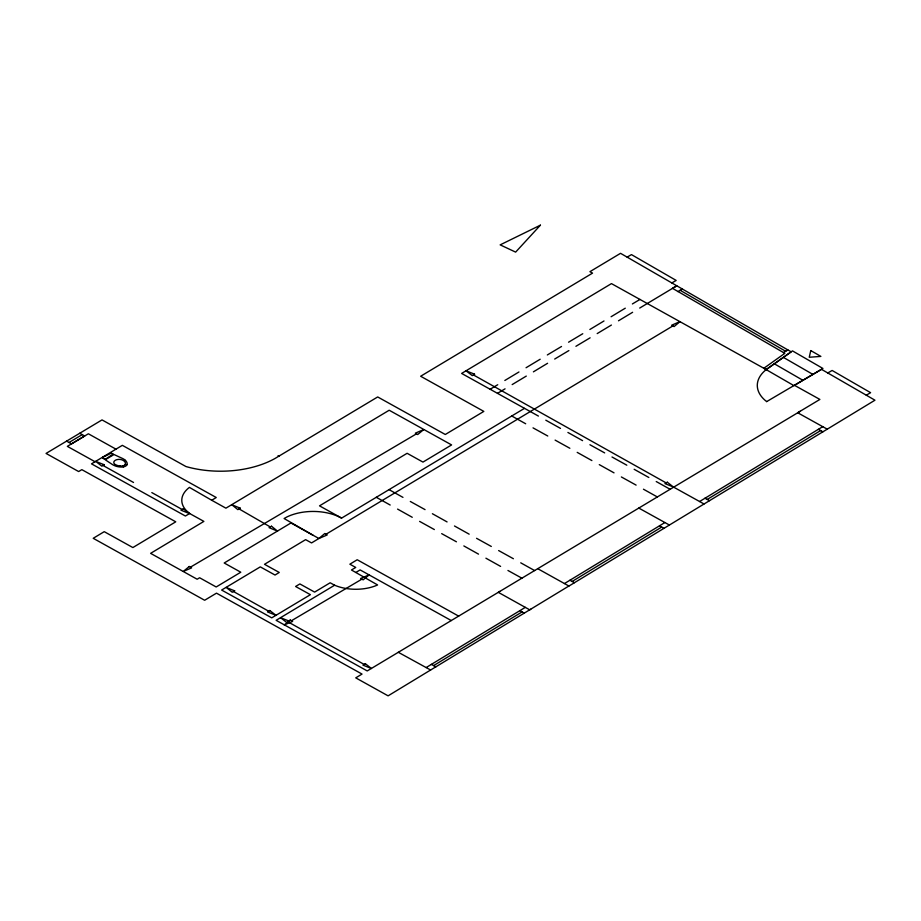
<?xml version="1.0" encoding="UTF-8"?>
<svg xmlns="http://www.w3.org/2000/svg" width="921" height="921" viewBox="0 0 921 921"><rect width="100%" height="100%" fill="white"/><g stroke="black" fill="none" stroke-linecap="round" stroke-linejoin="round"><path stroke-width="1.38" d="M102.668 457.403L102.668 458.071M499.873 591.397L498.342 592.353L529.725 609.829L530.761 609.23M189.657 513.446A36.713 21.195 0 0 1 189.427 487.393L211.715 500.264L216.251 497.513L122.343 445.338L91.501 463.85L185.409 516.025L189.634 513.515L203.886 521.39L150.607 553.348L197.163 579.24L199.604 577.755L216.182 586.976L240.784 572.217L224.194 562.996L290.944 522.978L318.908 538.486L327.22 534.951L324.779 533.535L318.908 538.486L311.563 542.93L305.622 539.648L264.511 564.308L279.259 572.459L275.034 575.038L260.298 566.875L221.627 590.05L271.741 617.853L310.4 594.678L295.595 586.481L299.878 583.937L314.625 592.099L330.155 582.774L334.622 585.215A35.505 20.492 0 0 0 377.61 584.962L351.454 569.984L355.736 567.451L349.865 564.193L357.198 559.749L458.658 616.126M699.557 501.542L822.764 426.653M568.936 586.055L874.95 400.198L821.486 369.333L793.948 385.646L763.854 368.273L784.83 353.33L672.457 288.308L676.797 285.798L639.715 308.051M426.147 667.575L525.315 607.353M564.469 583.557L664.87 522.552M433.607 665.607L522.138 611.878M572.114 581.473L661.681 527.077M707.201 499.458L820.68 430.544M504.823 380.488L518.96 371.98M526.052 367.744L540.19 359.225M589.866 329.488L603.992 320.98M611.095 316.743L625.278 308.19M512.168 384.587L526.294 376.079M533.397 371.842L547.592 363.288M597.199 333.586L611.394 325.044M618.498 320.796L632.623 312.288M766.663 401.614L822.948 368.481L792.486 350.889L766.18 369.62A46.568 26.893 0 0 0 766.64 401.579M334.622 585.215L276.139 620.317L367.237 670.937L537.737 568.683L568.879 586.021L388.098 695.839L355.736 677.856L362.034 674.08L216.493 593.159L204.646 600.262L93.217 538.301L104.234 531.67L132.866 547.558L175.75 521.816L81.842 469.641L78.653 471.552L46.05 453.431L102.024 419.907L185.973 466.544A78.227 45.164 0 0 0 274.93 458.531L377.691 396.951L445.292 434.493L483.836 411.399L420.644 376.252L592.548 273.123L589.924 271.672L620.535 253.321L791.174 351.834L766.191 369.574L611.452 283.61L461.628 373.431L538.405 416.062M69.052 442.483L82.211 434.608M524.463 408.36L341.599 518.109L319.518 505.848L407.117 453.293L422.969 462.089L451.601 444.924L389.192 410.236L225.91 508.173L211.715 500.264M325.999 534.249L672.94 325.884M537.737 568.683L800.13 411.33M547.339 354.953L561.534 346.48M568.568 342.209L582.763 333.724M554.684 359.052L568.879 350.579M575.913 346.308L590.108 337.823M632.382 303.953L639.968 299.429M490.145 389.249L497.731 384.736M497.478 393.348L505.065 388.835M355.851 572.459L360.134 569.915L451.267 620.558M190.428 567.163L416.488 433.826M291.497 620.708L361.849 579.171M102.634 457.426L111.36 453.063M105.581 459.119L113.122 454.088M627.12 257.12L631.461 254.61L676.187 280.433L671.835 282.943M677.902 291.589L682.357 289.01M783.495 352.559L787.95 349.98M827.783 372.97L832.124 370.461L870.61 392.68L866.258 395.19M105.478 459.095L104.384 459.061M104.441 459.095L102.703 458.094M338.398 516.485L341.53 518.062M704.933 498.215L709.469 500.69M659.482 525.868L663.949 528.309M569.915 580.265L574.382 582.705M431.35 664.363L435.875 666.839M79.759 433.261L84.709 435.978L88.381 433.791L115.977 449.16M398.309 652.287L430.614 670.016M589.924 444.739L604.671 452.902M612.005 457L626.81 465.197M533.029 427.862L547.765 436.013M555.11 440.111L569.857 448.274M621.364 476.951L636.112 485.114M410.305 501.461L425.053 509.624M476.56 538.301L491.307 546.464M498.641 550.562L513.388 558.725M419.608 521.39L434.344 529.552M441.689 533.639L456.436 541.801M507.943 570.479L521.896 578.181M794.685 385.439L819.886 399.426L797.678 412.746L827.231 429.163M673.677 487.163L704.024 503.971M638.806 508.07L669.394 525.028M95.059 461.732L67.337 446.363L84.709 435.978L71.493 443.887L66.611 441.136M656.236 481.545L670.131 489.281M643.457 489.212L657.341 496.949M511.742 415.993L525.684 423.764M520.733 562.823L534.617 570.56M389.076 489.638L402.961 497.375M376.286 497.294L390.182 505.03M151.827 492.597L182.174 509.486M103.002 465.473L133.533 482.466M473.382 374.916L666.148 482.892M634.155 469.284L648.833 477.481M545.808 420.195L560.498 428.392M567.9 432.456L582.579 440.641M599.283 464.633L614.031 472.853M577.202 452.372L591.881 460.569M454.479 525.983L469.157 534.168M432.386 513.722L447.076 521.919M463.839 545.934L478.517 554.131M485.92 558.195L500.598 566.392M397.584 509.094L412.263 517.291M287.882 621.802L364.117 664.398M233.497 591.535L268.679 611.21M818.424 429.301L822.89 431.811M519.87 610.646L524.279 613.121M680.159 290.288L785.694 351.281M783.368 357.36L812.978 374.456M774.308 363.783L803.066 380.385M278.096 455.584L279.017 456.114M313.025 535.239L284.094 518.523L287.133 516.842A40.766 23.532 0 0 1 338.375 516.508M239.069 508.922L270.267 526.939M111.326 453.109L113.041 454.099M126.937 464.714A4.881 2.821 0 0 1 123.299 466.878M123.345 466.901A8.508 4.916 0 0 1 119.73 466.947A12.169 7.023 0 0 1 116.138 466.245A17.119 9.889 0 0 1 112.569 464.633L105.213 459.752L114.02 454.525L122.769 458.589A12.79 7.38 0 0 1 125.429 460.385M115.39 464.645A5.319 3.074 0 0 1 115.286 460.293A5.319 3.074 0 0 1 122.804 460.235A7.195 4.156 0 0 1 124.45 461.421A8.185 4.732 0 0 1 125.394 462.918A5.756 3.327 0 0 1 125.268 464.288M125.302 464.311A4.029 2.326 0 0 1 122.574 465.934M122.516 465.934A5.791 3.339 0 0 1 120.11 466.049M120.133 466.003A7.391 4.271 0 0 1 117.75 465.566A9.555 5.514 0 0 1 115.424 464.598M127.006 464.76A8.531 4.927 0 0 0 126.983 462.676A13.516 7.805 0 0 0 125.417 460.385M810.779 350.579L809.248 357.256L820.864 356.404L810.779 350.579M540.42 225.161L515.645 252.112L500.172 244.871L540.42 225.161M679.974 321.613L674.103 326.564L671.651 325.217L679.974 321.613M189.266 566.496L183.337 571.4L191.649 567.866L189.266 566.496M423.637 429.623L417.708 434.539L415.325 433.158L423.637 429.623M290.207 620.04L284.278 624.945L292.659 621.376L290.207 620.04M369.01 574.969L363.139 579.839L360.629 578.469L369.01 574.969M104.165 464.737L101.84 466.141L95.669 461.375L104.165 464.737M474.603 374.202L472.277 375.618L466.038 370.818L474.603 374.202M269.772 610.508L267.458 611.912L276.012 615.309L269.772 610.508M289.044 621.065L286.719 622.481L280.548 617.703L289.044 621.065M365.338 663.696L362.955 665.146L371.451 668.496L365.338 663.696M183.337 508.818L180.942 510.188L189.507 513.584L183.337 508.818M240.289 508.208L237.848 509.624L231.85 504.754L240.289 508.208M271.488 526.225L269.047 527.641L277.543 531.141L271.488 526.225M234.659 590.868L232.276 592.238L226.163 587.437L234.659 590.868M667.311 482.213L664.927 483.594L673.435 487.025L667.311 482.213"/></g></svg>
